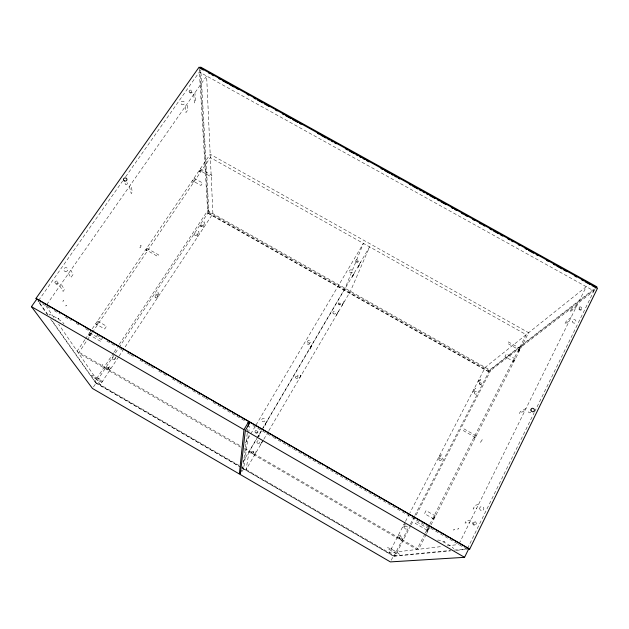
<?xml version="1.0" encoding="UTF-8"?>
<svg xmlns="http://www.w3.org/2000/svg" width="629" height="629" viewBox="0 0 629 629"><rect width="100%" height="100%" fill="white"/><g stroke="black" fill="none" stroke-linecap="round" stroke-linejoin="round"><path stroke-width="0.47" stroke-dasharray="3.15 2.36" d="M247.268 433.224L242.7 468.298L240.16 466.82M247.394 432.249L247.897 428.349M242.212 471.286L243.643 468.849L248.526 433.955M248.659 432.98L249.611 426.195M254.934 454.437L256.137 451.331L255.759 453.022M259.305 434.482L258.818 436.699L260.264 432.838M260.477 444.97L261.782 441.967M265.768 423.482L265.328 425.251L267.467 420.589M261.931 442.47L262.269 441.133M199.637 171.347L199.597 171.945L200.431 170.373L199.385 172.385L200.675 169.948L199.59 171.135M299.616 378.084L301.377 374.058L300.395 376.755M311.19 346.217L309.908 349.748L312.094 344.684M427.295 530.318L427.138 530.9L427.468 530.632M427.948 529.783L428.058 529.186L427.775 529.476M336.303 315.396L338.693 310.577L337.624 313.132M353.435 274.362L352.036 277.704L354.953 271.783M341.869 305.875L344.134 301.024L342.608 304.617M359.819 263.504L357.838 268.174L360.669 262.065M519.216 350.172L519.098 349.858M427.406 530.098L426.934 531.395L427.72 530.231M427.838 530.003L428.365 528.737L427.649 529.657M400.311 539.698L400.453 539.674M467.544 548.449L534.194 412.64M534.626 411.759L593.925 290.944L199.369 71.989L125.47 177.008M459.186 543.613L586.259 286.69L485.218 367.383L409.974 512.737M424.96 533.754L416.964 549.471L244.752 449.554M425.401 532.881L429.403 525.018M429.843 524.146L526.19 334.659L210.345 157.58L92.762 331.9M426.187 534.43L418.647 549.274L244.5 448.249M426.627 533.557L430.621 525.695M431.062 524.822L528.635 332.702L210.196 154.239L90.898 330.823M200.038 70.11L208.364 213.215L488.442 371.377L488.882 370.52L594.547 288.601M391.246 560.211L393.432 555.973L450.435 550.469M241.78 467.834L393.809 556.264L409.951 524.948M410.399 524.083L414.432 516.252M414.881 515.387L488.843 371.873L595.372 289.827M410.768 525.632L395.051 556.146L242.047 467.158M411.217 524.759L490.675 370.465L207.656 210.676L119.03 344.7M405.021 522.306L389.257 552.773L442.336 546.452M405.469 521.441L409.526 513.602M404.974 525.443L404.298 526.748L402.481 527.22M518.453 350.754L518.815 350.117M427.964 529.98L427.571 530.664M263.409 439.954L246.104 469.517L248.99 452.015L256.931 438.507M263.905 439.113L268.355 431.51M268.842 430.661L350.416 291.274L369.6 246.867L261.9 430.063M242.904 462.001L262.246 429.104M262.741 428.263L345.062 288.255L363.397 243.392L255.295 426.242M257.434 437.658L261.405 430.904M245.334 443.099L250.311 434.67M250.814 433.829L254.8 427.091M427.523 529.87L427.665 529.445M116.2 356.572L114.612 358.986L115.775 361.156M118.59 356.879L100.27 384.704L58.662 324.328M119.133 356.061L212.901 213.64L206.627 76.015L46.46 305.01M519.011 349.818L518.162 351.595L518.854 350.77M518.823 350.982L519.664 349.197L518.972 350.023M113.621 352.869L94.712 381.473L238.941 465.358M114.163 352.051L118.488 345.518M240.931 467.339L95.694 382.872L118.441 348.435M118.983 347.617L207.798 213.16L199.078 67.154M93.501 386.914L96.072 383.022L51.499 319.815M208.364 213.215L208.891 212.413L200.832 70.023M84.852 339.778L77.155 351.171L241.104 446.276M85.402 338.96L90.348 331.64M92.211 332.71L78.476 353.073L240.506 447.093M38.597 300.465L122.647 181.01M488.442 371.377L595.506 288.585M478.04 381.245L481.421 378.658L480.729 379.987L477.356 382.558M576.966 305.474L570.574 310.372L569.701 312.126L576.085 307.259M473.456 390.106L475.894 388.29L474.667 390.664L472.237 392.457M571.006 317.519L566.344 320.987L564.779 324.147L569.426 320.719M439.215 456.253L442.148 454.641L441.416 456.049L438.492 457.645M526.017 408.48L520.356 411.594L519.412 413.489L525.066 410.407M403.826 524.625L405.658 524.13M478.567 504.419L474.926 505.401L473.126 509.026L476.751 508.098M398.141 535.601L400.571 535.082L399.8 536.576L397.379 537.072M470.862 520.01L466.058 521.04L465.035 523.092L469.824 522.101M447.164 545.878L458.745 544.494M454.295 550.1L466.86 548.881M393.809 556.264L450.553 550.894M456.395 550.344L467.111 549.329L326.066 467.787M391.474 548.85L392.15 549.227L391.482 548.881M388.643 549.424L388.683 549.542M200.337 168.831L211.965 175.357L211.037 176.749L199.401 170.215M520.505 348.718L508.358 341.893L507.579 343.41L519.735 350.243M194.031 178.156L202.609 182.984L200.942 185.476L192.356 180.641M515.3 358.97L506.337 353.923L504.945 356.635L513.917 361.691M208.891 212.413L488.882 370.52M207.798 213.16L488.843 371.873M146.754 248.148L158.712 254.957L157.722 256.443L145.755 249.627M476.239 435.881L463.73 428.75L462.897 430.37L475.414 437.501M97.526 321.018L106.537 326.215L104.673 328.998L95.655 323.793M435.512 516.055L426.069 510.606L424.512 513.657L433.963 519.114M49.927 308.139L38.031 301.267L47.662 314.901M54.173 310.6L60.117 314.036M65.219 316.985L71.163 320.42M76.266 323.369L80.512 325.822M85.607 328.77L91.559 332.214M96.654 335.155L102.606 338.599M106.851 341.052L114.502 345.47M119.596 348.419L122.993 350.384M127.247 352.845L129.794 354.316M130.643 354.803L134.889 357.264M139.992 360.213L146.785 364.144M147.634 364.631L150.182 366.102M151.031 366.597L155.284 369.05M158.681 371.016L167.18 375.93M172.275 378.878L178.227 382.314M179.076 382.809L189.266 388.698M192.671 390.664L204.567 397.544M205.416 398.031L209.661 400.492M213.058 402.458L245.349 421.123M252.992 425.542L272.538 436.841M273.387 437.336L292.925 448.634M293.774 449.122L322.669 465.822M89.593 332.765L101.898 339.88L100.837 341.461L88.524 334.337M428.939 528.997L416.044 521.543L415.156 523.273L428.058 530.734M96.072 383.022L239.311 466.333M243.643 468.849L393.432 555.973M101.583 382.542L101.867 382.754M39.651 303.013L47.552 314.217M50.501 318.911L95.694 382.872M45.901 305.812L55.328 319.501M59.826 285.904L63.104 291.424L64.378 289.599L61.131 284.041M109.792 370.237L108.109 367.399L109.021 366.023L110.688 368.885M68.545 273.442L70.825 277.688L73.082 274.448L70.833 270.171M129.393 186.443L131.249 193.606L132.428 191.916L130.596 184.722M158.028 296.982L157.053 293.224L157.91 291.927L158.87 295.701M185.366 106.419L185.948 112.607L187.922 109.776L187.363 103.557M197.648 236.803L197.341 233.516L198.788 231.33L199.078 234.625M193.771 94.397L194.408 102.944L195.501 101.371L194.888 92.801M203.67 227.659L203.332 223.075L204.142 221.848L204.464 226.448M49.211 315.16A8.869 1.227 32.6 0 1 55.784 317.48A8.869 1.227 32.6 0 1 63.993 324.1M530.632 412.003A1.164 1.061 48.5 0 1 529.248 412.758A1.164 1.061 48.5 0 1 528.502 411.224A1.164 1.061 48.5 0 1 530.019 410.737M437.564 540.287A9.097 1.297 28.4 0 1 445.686 543.102A9.097 1.297 28.4 0 1 453.611 548.787M514.286 359.835L512.619 362.618L514.286 359.835M62.931 301.244L63.498 300.568L62.931 301.244M65.848 305.993L66.375 305.309L65.872 305.906M482.136 439.828L480.619 442.226L482.136 439.828M475.257 436.495L474.305 438.083L475.257 436.495M338.803 303.524C339.794 306.362 341.06 301.566 338.803 303.524M89.129 335.131L90.191 333.795L89.129 335.131M457.857 529.186L458.36 528.407L457.857 529.186M454.232 529.233L453.761 530.066L454.232 529.233M102.291 365.292L102.708 364.757L102.291 365.292M104.005 368.075L104.414 367.54L104.005 368.075M200.69 225.355C201.594 228.123 203.01 223.468 200.69 225.355M434.702 516.448L433.059 519.35L434.702 516.448M146.132 250.704L147.06 249.438L146.132 250.704M402.591 539.493L402.961 538.904L402.591 539.493M443.689 541.451L444.601 541.954L443.736 541.459M57.923 318.227L58.772 318.785L57.923 318.227M98.777 378.705L99.413 379.114L98.816 378.721M307.856 342.365A1.455 1.392 19.1 0 0 310.364 342.404A1.455 1.392 19.1 0 0 309.091 340.281A1.455 1.392 19.1 0 0 307.856 342.365M355.943 261.656A1.392 1.297 21.5 0 0 358.333 261.711A1.392 1.297 21.5 0 0 357.083 259.714A1.392 1.297 21.5 0 0 355.943 261.656M349.708 272.035A1.596 1.494 21.4 0 0 352.452 272.09A1.596 1.494 21.4 0 0 351.021 269.802A1.596 1.494 21.4 0 0 349.708 272.035M255.728 433.019A1.486 1.478 -3.9 0 0 257.969 431.753A1.486 1.478 -3.9 0 0 255.744 430.464A1.486 1.478 -3.9 0 0 255.728 433.019M262.12 421.312A1.69 1.675 5.1 0 0 264.958 420.581A1.69 1.675 5.1 0 0 262.891 418.521A1.69 1.675 5.1 0 0 262.12 421.312M193.189 181.993A1.596 0.417 -62 0 0 194.133 179.619A1.596 0.417 -62 0 0 192.71 181.364A1.596 0.417 -62 0 0 193.189 181.993M96.913 324.572A1.69 0.472 -58.6 0 0 98.093 322.087A1.69 0.472 -58.6 0 0 96.481 323.754A1.69 0.472 -58.6 0 0 96.913 324.572M93.988 377.667A6.667 0.723 31.7 0 0 102.944 382.503A6.667 0.723 31.7 0 0 94.924 376.771A6.667 0.723 31.7 0 0 93.988 377.667M140.243 247.449A1.431 0.401 -60.4 0 0 141.014 245.404A1.431 0.401 -60.4 0 0 139.654 247.079A1.431 0.401 -60.4 0 0 140.243 247.449M89.452 335.54A1.486 0.409 -58.3 0 0 90.49 333.362A1.486 0.409 -58.3 0 0 89.051 334.84A1.486 0.409 -58.3 0 0 89.452 335.54M125.611 184.305A1.116 1.014 -3.2 0 0 127.333 183.479A1.116 1.014 -3.2 0 0 125.698 182.559A1.116 1.014 -3.2 0 0 125.611 184.305M155.324 295.433A0.794 0.747 -7.3 0 0 156.542 294.812A0.794 0.747 -7.3 0 0 155.379 294.144A0.794 0.747 -7.3 0 0 155.324 295.433M189.903 92.204A1.069 0.944 4.4 0 0 191.703 91.85A1.069 0.944 4.4 0 0 190.422 90.639A1.069 0.944 4.4 0 0 189.903 92.204M181.301 104.084A1.918 1.69 3.6 0 0 184.525 103.447A1.918 1.69 3.6 0 0 182.253 101.285A1.918 1.69 3.6 0 0 181.301 104.084M56.193 283.765A1.179 1.077 -14.7 0 0 57.719 282.46A1.179 1.077 -14.7 0 0 55.792 281.934A1.179 1.077 -14.7 0 0 56.193 283.765M65.133 271.406A2.084 1.903 -13 0 0 67.83 269.118A2.084 1.903 -13 0 0 64.417 268.19A2.084 1.903 -13 0 0 65.133 271.406M195.006 235.301A1.376 1.274 1 0 0 197.097 234.247A1.376 1.274 1 0 0 195.061 233.1A1.376 1.274 1 0 0 195.006 235.301M107.221 368.712A0.826 0.778 -20.3 0 0 108.282 367.761A0.826 0.778 -20.3 0 0 106.922 367.391A0.826 0.778 -20.3 0 0 107.221 368.712M113.362 359.702A1.462 1.384 -18.5 0 0 115.233 358.019A1.462 1.384 -18.5 0 0 112.827 357.366A1.462 1.384 -18.5 0 0 113.362 359.702M440.874 458.557A0.818 0.771 54.1 0 0 442.093 459.256A0.818 0.771 54.1 0 0 442.022 457.865A0.818 0.771 54.1 0 0 440.874 458.557M579.388 308.768A1.109 0.991 40.6 0 0 581.204 309.264A1.109 0.991 40.6 0 0 580.559 307.51A1.109 0.991 40.6 0 0 579.388 308.768M572.319 321.733A1.981 1.777 41.4 0 0 575.559 322.622A1.981 1.777 41.4 0 0 574.411 319.485A1.981 1.777 41.4 0 0 572.319 321.733M473.354 523.139A1.227 1.14 62.5 0 0 474.856 524.61A1.227 1.14 62.5 0 0 475.257 522.589A1.227 1.14 62.5 0 0 473.354 523.139M479.778 508.09A2.154 2.013 60.4 0 0 482.443 510.677A2.154 2.013 60.4 0 0 483.143 507.123A2.154 2.013 60.4 0 0 479.778 508.09M479.675 383.446A0.794 0.739 44.2 0 0 480.863 384.122A0.794 0.739 44.2 0 0 480.784 382.794A0.794 0.739 44.2 0 0 479.675 383.446M474.235 392.826A1.415 1.313 45.1 0 0 476.35 394.029A1.415 1.313 45.1 0 0 476.208 391.663A1.415 1.313 45.1 0 0 474.235 392.826M399.847 537.795A0.849 0.81 69.7 0 0 400.885 538.825A0.849 0.81 69.7 0 0 401.2 537.41A0.849 0.81 69.7 0 0 399.847 537.795M404.62 527.212A1.502 1.431 67.5 0 0 406.46 529.028A1.502 1.431 67.5 0 0 407.002 526.52A1.502 1.431 67.5 0 0 404.62 527.212M307.636 344.055A0.928 0.888 19.1 0 0 309.232 344.079A0.928 0.888 19.1 0 0 308.422 342.726A0.928 0.888 19.1 0 0 307.636 344.055M296.566 376.221A0.794 0.771 19.2 0 0 297.934 376.236A0.794 0.771 19.2 0 0 297.242 375.065A0.794 0.771 19.2 0 0 296.566 376.221M356.368 261.428A0.896 0.833 21.5 0 0 357.901 261.467A0.896 0.833 21.5 0 0 357.099 260.186A0.896 0.833 21.5 0 0 356.368 261.428M255.995 432.563A0.959 0.951 -3.9 0 0 257.434 431.746A0.959 0.951 -3.9 0 0 256.003 430.92A0.959 0.951 -3.9 0 0 255.995 432.563M333.095 313.376A1.376 1.305 21.7 0 0 335.461 313.415A1.376 1.305 21.7 0 0 334.243 311.418A1.376 1.305 21.7 0 0 333.095 313.376M252.3 452.88A0.818 0.818 -28.2 0 0 253.314 451.881A0.818 0.818 -28.2 0 0 251.946 451.512A0.818 0.818 -28.2 0 0 252.3 452.88M257.654 443.335A1.447 1.439 -8.8 0 0 259.84 442.093A1.447 1.439 -8.8 0 0 257.67 440.843A1.447 1.439 -8.8 0 0 257.654 443.335M578.837 308.91A1.73 1.541 40.6 0 0 581.66 309.68A1.73 1.541 40.6 0 0 580.653 306.952A1.73 1.541 40.6 0 0 578.837 308.91M472.725 522.974A1.903 1.777 62.5 0 0 475.06 525.254A1.903 1.777 62.5 0 0 475.681 522.109A1.903 1.777 62.5 0 0 472.725 522.974M189.471 92.557A1.667 1.47 4.4 0 0 192.277 92.007A1.667 1.47 4.4 0 0 190.288 90.128A1.667 1.47 4.4 0 0 189.471 92.557M55.981 284.339A1.84 1.683 -14.7 0 0 58.363 282.319A1.84 1.683 -14.7 0 0 55.36 281.501A1.84 1.683 -14.7 0 0 55.981 284.339M389.367 549.526A6.833 0.755 29.2 0 0 399.234 554.511A6.833 0.755 29.2 0 0 391.608 549.298A6.833 0.755 29.2 0 0 389.367 549.526M295.709 377.832A1.227 1.195 19.2 0 0 297.824 377.856A1.227 1.195 19.2 0 0 296.754 376.048A1.227 1.195 19.2 0 0 295.709 377.832M338.528 304.279A1.203 1.14 21.8 0 0 340.596 304.318A1.203 1.14 21.8 0 0 339.526 302.58A1.203 1.14 21.8 0 0 338.528 304.279M252.182 453.32A1.274 1.266 -28.2 0 0 253.754 451.764A1.274 1.266 -28.2 0 0 251.624 451.19A1.274 1.266 -28.2 0 0 252.182 453.32M438.908 459.374A1.266 1.195 54.3 0 0 440.787 460.452A1.266 1.195 54.3 0 0 440.677 458.305A1.266 1.195 54.3 0 0 438.908 459.374M479.251 383.446A1.234 1.148 44.2 0 0 481.099 384.492A1.234 1.148 44.2 0 0 480.973 382.432A1.234 1.148 44.2 0 0 479.251 383.446M399.407 537.677A1.321 1.258 69.7 0 0 401.019 539.281A1.321 1.258 69.7 0 0 401.506 537.072A1.321 1.258 69.7 0 0 399.407 537.677M155.615 297.753A1.234 1.156 -7.4 0 0 157.502 296.786A1.234 1.156 -7.4 0 0 155.693 295.748A1.234 1.156 -7.4 0 0 155.615 297.753M200.565 226.322A1.203 1.109 2 0 0 202.585 225.874A1.203 1.109 2 0 0 201.146 224.482A1.203 1.109 2 0 0 200.565 226.322M107.079 369.137A1.289 1.219 -20.3 0 0 108.723 367.651A1.289 1.219 -20.3 0 0 106.615 367.084A1.289 1.219 -20.3 0 0 107.079 369.137"/><path stroke-width="0.94" d="M239.366 473.991L243.958 429.654L248.785 421.532L36.836 299.019L31.45 306.653L92.471 388.47L239.366 473.991L241.269 470.736M245.326 430.448L240.309 474.533L390.373 561.901L464.556 557.333L468.794 548.7L250.153 422.318L245.326 430.448L464.556 557.333M248.156 426.407L248.785 421.532M467.976 549.251L469.714 549.086L597.55 288.153L199.078 67.154L36.002 298.39L37.017 299.829M199.928 68.144L200.667 67.099L596.866 286.8L596.284 287.988L591.991 285.605M200.785 68.624L203.356 70.055M208.506 72.909L210.22 73.86M211.934 74.812L213.656 75.763M218.798 78.617L220.52 79.569M222.234 80.52L227.376 83.374M229.098 84.325L234.24 87.179M235.961 88.131L238.533 89.562M247.111 94.319L248.825 95.27M253.974 98.124L255.689 99.075M257.41 100.027L262.552 102.881M264.266 103.832L269.416 106.694M275.423 110.02L277.137 110.971M282.287 113.825L284.001 114.777M285.715 115.728L290.865 118.59M292.579 119.541L297.729 122.396M299.443 123.347L301.157 124.298M317.464 133.34L319.178 134.292M320.892 135.243L326.042 138.097M327.756 139.048L329.47 140M331.184 140.951L332.906 141.902M334.62 142.854L336.334 143.805M345.769 149.042L347.491 149.993M349.205 150.944L354.355 153.798M356.069 154.75L357.783 155.701M359.497 156.652L361.211 157.604M362.933 158.555L364.647 159.507M366.361 160.458L368.932 161.889M380.946 168.548L382.66 169.5M384.382 170.451L389.524 173.305M391.238 174.264L392.96 175.216M394.674 176.167L396.388 177.119M398.102 178.07L399.824 179.021M409.259 184.25L410.973 185.201M412.687 186.16L417.837 189.014M419.551 189.966L421.265 190.917M422.987 191.869L424.701 192.82M426.415 193.771L428.129 194.723M429.851 195.674L434.993 198.528M437.572 199.959L439.286 200.91M441 201.862L446.15 204.716M451.292 207.57L453.014 208.521M454.728 209.473L456.442 210.424M461.592 213.278L463.306 214.23M465.02 215.181L467.599 216.612M472.741 219.466L474.463 220.417M479.605 223.271L481.327 224.223M483.041 225.174L484.755 226.126M489.905 228.98L491.619 229.931M493.333 230.882L498.483 233.744M500.197 234.696L502.768 236.119M507.918 238.973L509.632 239.924M511.353 240.876L513.067 241.827M518.21 244.689L519.931 245.64M525.073 248.494L526.795 249.446M528.509 250.397L533.659 253.251M536.23 254.674L537.944 255.626M546.522 260.39L548.236 261.342M553.386 264.196L555.1 265.147M556.822 266.098L561.964 268.953M563.686 269.904L566.257 271.335M574.835 276.092L576.549 277.043M581.699 279.897L583.413 280.849M585.127 281.8L590.277 284.654M36.002 298.39L469.714 549.086M247.897 422.594L249.595 423.576M31.45 306.653L243.958 429.654M530.939 410.029A1.824 1.667 48.4 0 0 533.659 411.563A1.824 1.667 48.4 0 0 533.416 408.52A1.824 1.667 48.4 0 0 530.939 410.029M124.228 180.861A1.761 1.588 -3.1 0 0 126.932 179.572A1.761 1.588 -3.1 0 0 124.361 178.117A1.761 1.588 -3.1 0 0 124.228 180.861"/></g></svg>
